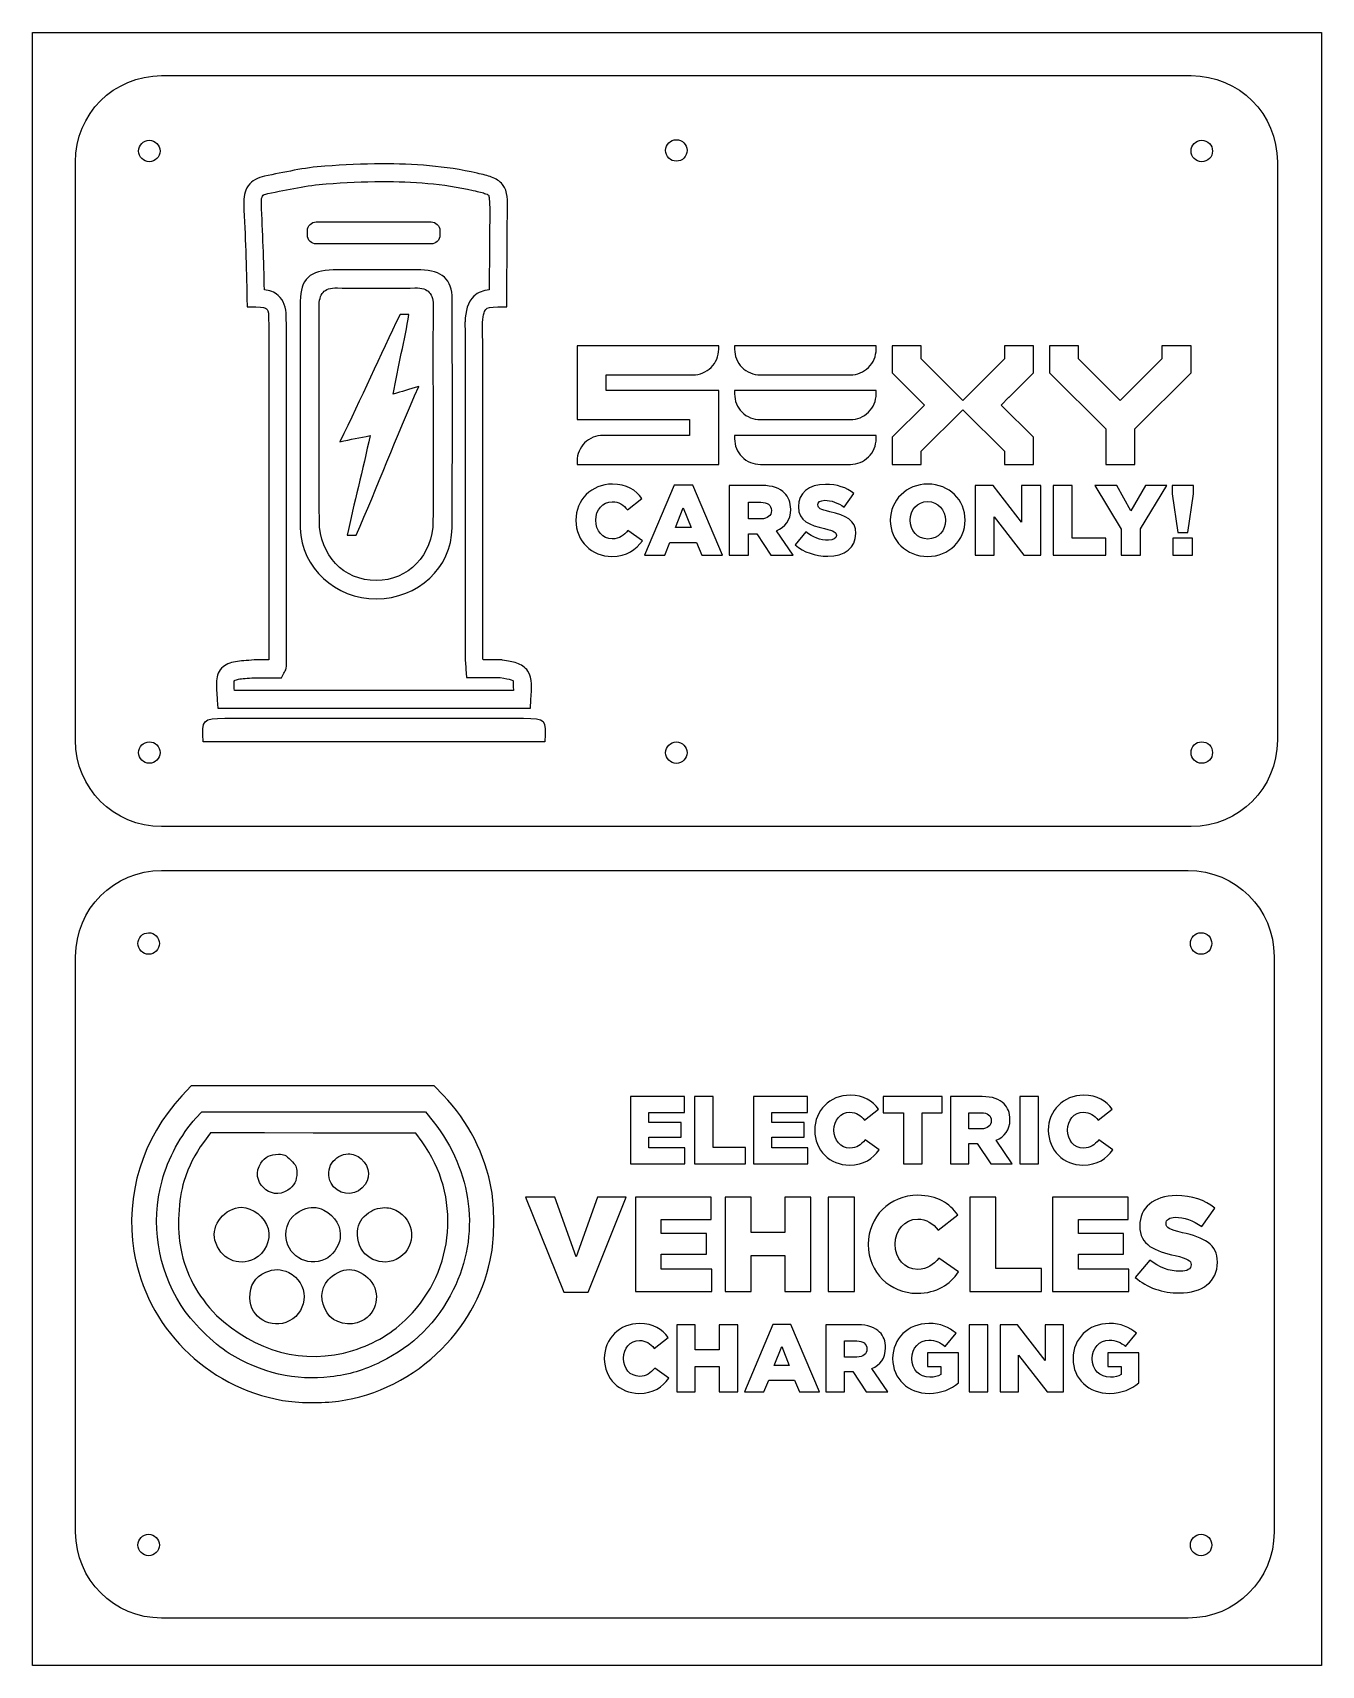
# Model space of a CAD drawing. Extents: x 0 to 300, y 0 to 380.
import ezdxf

# ---------------------------------------------------------------- set-up
doc = ezdxf.new("R2010")
doc.units = 0
doc.layers.add('Ebene_1', color=7, linetype='CONTINUOUS')

msp = doc.modelspace()

# ---------------------------------------------------------------- linework, layer by layer
at = {"layer": 'Ebene_1', "color": 7}
for points in [[(0, 380.00001), (300.00001, 380.00001), (300.00001, 0), (0, 0)], [(30, 370.00001)], [(66.032688, 335.961494)], [(80.159815, 324.80947)], [(70.945409, 320.587182)], [(200.055862, 307.106401), (200.055862, 300.812441), (205.517223, 295.377744), (207.590787, 293.314315), (200.055862, 285.816188), (200.055862, 279.524221), (200.825182, 279.524221), (206.829478, 279.524221), (206.829478, 282.576502), (216.532132, 292.231761), (226.234775, 282.576502), (226.234775, 279.524221), (227.004095, 279.524221), (233.008402, 279.524221), (233.008402, 285.816188), (225.469466, 293.318302), (227.284579, 295.154455), (227.322635, 295.154455), (233.008391, 300.812441), (233.008391, 307.106401), (226.234765, 307.106401), (226.234765, 304.052126), (216.532121, 294.396868), (206.829468, 304.052126), (206.829468, 307.106401)], [(236.706738, 307.106401), (236.706738, 300.812441), (249.7952, 287.78791), (249.7952, 279.524221), (250.56452, 279.524221), (256.568827, 279.524221), (256.568827, 287.78791), (269.659278, 300.812441), (269.659278, 307.106401), (262.885662, 307.106401), (262.885662, 304.052126), (253.183008, 294.396868), (243.480365, 304.052126), (243.480365, 307.106401)], [(142.46291, 258.422371), (147.17654, 258.422371), (148.33184, 261.310621), (154.57046, 261.310621), (155.74886, 258.422371), (160.55491, 258.422371), (153.66932, 274.712102), (149.3485, 274.712102)], [(219.3929, 258.422371), (223.82925, 258.422371), (223.82925, 267.295075), (230.73795, 258.422371), (234.66597, 258.422371), (234.66597, 274.596572), (230.22961, 274.596572), (230.22961, 266.047351), (223.57509, 274.596572), (219.3929, 274.596572)], [(237.53472, 258.422371), (249.85022, 258.422371), (249.85022, 262.350391), (242.01729, 262.350391), (242.01729, 274.596572), (237.53472, 274.596572)], [(253.39411, 258.422371), (257.89978, 258.422371), (257.89978, 264.545461), (264.04597, 274.596572), (259.03197, 274.596572), (255.6816, 268.704541), (252.35434, 274.596572), (247.24791, 274.596572), (253.39411, 264.476143)], [(266.57969, 263.690539), (268.89029, 263.690539), (270.23044, 272.632562), (270.23044, 274.596572), (265.23955, 274.596572), (265.23955, 272.632562)], [(149.64888, 264.799627), (151.47425, 269.397721), (153.27652, 264.799627)], [(73.224134, 263.01888)], [(265.4475, 258.422371), (270.02249, 258.422371), (270.02249, 262.350391), (265.4475, 262.350391)], [(208.39263, 262.142437)], [(134.80075, 258.098887)], [(185.0859, 258.145099)], [(208.34643, 258.098887)], [(39.658771, 214.941546)], [(29.99999, 185.00001)], [(139.15264, 116.74823), (151.83563, 116.74823), (151.83563, 120.43254), (143.43985, 120.43254), (143.43985, 122.91108), (150.94246, 122.91108), (150.94246, 126.32745), (143.43985, 126.32745), (143.43985, 128.69435), (151.72398, 128.69435), (151.72398, 132.37867), (139.15264, 132.37867)], [(154.06785, 116.74823), (165.96931, 116.74823), (165.96931, 120.54419), (158.39971, 120.54419), (158.39971, 132.37867), (154.06785, 132.37867)], [(167.80554, 116.74823), (180.48853, 116.74823), (180.48853, 120.43254), (172.09275, 120.43254), (172.09275, 122.91108), (179.59536, 122.91108), (179.59536, 126.32745), (172.09275, 126.32745), (172.09275, 128.69435), (180.37688, 128.69435), (180.37688, 132.37867), (167.80554, 132.37867)], [(202.71899, 116.74823), (207.05085, 116.74823), (207.05085, 128.5827), (211.73999, 128.5827), (211.73999, 132.37867), (198.02986, 132.37867), (198.02986, 128.5827), (202.71899, 128.5827)], [(229.77989, 116.74823), (234.13409, 116.74823), (234.13409, 132.37867), (229.77989, 132.37867)], [(57.219953, 118.962439)], [(73.454601, 119.030651)], [(190.11485, 116.43553)], [(244.49867, 116.43553)], [(48.623561, 106.605043)], [(65.441139, 106.589432)], [(82.000351, 106.524318)], [(123.65426, 86.88405), (129.29055, 86.88405), (138.18335, 108.9595), (131.51375, 108.9595), (126.53503, 95.08798), (121.55631, 108.9595), (114.76145, 108.9595)], [(140.30528, 87.04061), (158.09089, 87.04061), (158.09089, 92.20721), (146.31732, 92.20721), (146.31732, 95.68292), (156.83838, 95.68292), (156.83838, 100.47376), (146.31732, 100.47376), (146.31732, 103.79291), (157.93433, 103.79291), (157.93433, 108.9595), (140.30528, 108.9595)], [(161.22118, 87.04061), (167.29585, 87.04061), (167.29585, 95.36979), (175.09271, 95.36979), (175.09271, 87.04061), (181.16737, 87.04061), (181.16737, 108.9595), (175.09271, 108.9595), (175.09271, 100.75558), (167.29585, 100.75558), (167.29585, 108.9595), (161.22118, 108.9595)], [(185.19791, 87.04061), (191.30389, 87.04061), (191.30389, 108.9595), (185.19791, 108.9595)], [(218.15892, 87.04061), (234.84859, 87.04061), (234.84859, 92.36377), (224.23359, 92.36377), (224.23359, 108.9595), (218.15892, 108.9595)], [(237.42358, 87.04061), (255.20919, 87.04061), (255.20919, 92.20721), (243.43562, 92.20721), (243.43562, 95.68292), (253.95669, 95.68292), (253.95669, 100.47376), (243.43562, 100.47376), (243.43562, 103.79291), (255.05263, 103.79291), (255.05263, 108.9595), (237.42358, 108.9595)], [(56.940368, 92.114766)], [(73.670633, 92.141225)], [(205.83836, 86.60225)], [(266.95048, 86.66486)], [(149.92738, 63.62136), (154.25925, 63.62136), (154.25925, 69.56093), (159.81922, 69.56093), (159.81922, 63.62136), (164.15108, 63.62136), (164.15108, 79.2518), (159.81922, 79.2518), (159.81922, 73.40155), (154.25925, 73.40155), (154.25925, 79.2518), (149.92738, 79.2518)], [(165.68552, 63.62136), (170.24067, 63.62136), (171.35713, 66.41251), (177.38602, 66.41251), (178.52481, 63.62136), (183.16928, 63.62136), (176.51518, 79.36345), (172.33962, 79.36345)], [(218.00737, 63.62136), (222.36156, 63.62136), (222.36156, 79.2518), (218.00737, 79.2518)], [(225.20121, 63.62136), (229.48841, 63.62136), (229.48841, 72.19578), (236.16485, 63.62136), (239.96081, 63.62136), (239.96081, 79.2518), (235.6736, 79.2518), (235.6736, 70.99), (229.24279, 79.2518), (225.20121, 79.2518)], [(172.6299, 69.78422), (174.39391, 74.22773), (176.13558, 69.78422)], [(141.14154, 63.30885)], [(208.70656, 63.30885)], [(250.70465, 63.30885)]]:
    msp.add_lwpolyline(points, close=True, dxfattribs=at)
for points in [[(30, 370.00001), (269.71064, 370.00001)], [(9.94053, 215.29604), (9.94053, 349.908591)], [(289.77013, 349.908591), (289.77013, 215.29604)], [(81.27772, 349.466718), (81.27764, 349.465829)], [(81.29622, 345.356491), (81.29604, 345.356641)], [(66.032688, 335.961494), (92.744129, 335.961494)], [(63.977962, 332.879405), (63.977962, 333.906769)], [(92.744129, 330.824679), (66.032688, 330.824679)], [(94.798855, 333.906769), (94.798855, 332.879405)], [(49.88775, 318.215201), (49.91315, 316.186461), (51.94238, 316.186461)], [(108.31126, 316.186861), (110.35691, 316.180861), (110.37231, 318.226981)], [(59.05082, 314.000921), (59.05082, 314.039721), (59.04882, 314.078521)], [(100.64881, 312.670621), (100.64681, 312.622321), (100.64681, 312.574021)], [(126.754088, 307.106401), (126.754088, 289.945041), (152.933001, 289.945041), (152.933001, 286.26476), (132.760395, 286.26476)], [(159.708628, 306.340838), (159.708628, 307.106401), (126.754088, 307.106401)], [(196.35771, 306.340852), (196.35771, 307.106414), (163.404975, 307.106401)], [(163.404975, 307.106401), (163.404975, 306.340838)], [(126.754088, 280.289783), (126.754088, 279.524221), (127.523408, 279.524221), (159.708628, 279.524221), (159.708628, 296.68558), (133.529715, 296.68558), (133.529715, 300.363869), (153.702321, 300.363869)], [(165.135945, 302.102334), (165.140048, 302.098353), (165.144151, 302.094372)], [(169.409466, 300.363883), (190.353403, 300.363883)], [(163.404975, 296.68558), (163.404975, 295.920018)], [(196.35771, 295.919976), (196.35771, 296.685538), (163.404975, 296.68558)], [(165.135945, 291.681513), (165.140048, 291.677532), (165.144151, 291.67549)], [(169.409466, 289.945), (190.353403, 289.945)], [(163.404975, 286.26476), (163.404975, 285.499197)], [(196.35771, 285.499156), (196.35771, 286.264718), (163.404975, 286.26476)], [(165.135945, 281.260692), (165.140048, 281.258651), (165.144151, 281.25467)], [(169.409466, 279.524179), (190.353403, 279.524179)], [(169.77239, 274.59657), (162.12431, 274.59657), (162.12432, 258.422371)], [(138.4746, 268.935599), (141.84808, 271.546577)], [(166.60688, 266.832955), (166.60688, 270.714763), (169.54134, 270.714763)], [(182.79841, 270.067793), (182.79841, 270.114003)], [(188.9446, 269.559459), (191.18589, 272.724982)], [(126.45948, 266.509469), (126.45948, 266.463259)], [(131.08068, 266.509471), (131.08068, 266.555681)], [(169.56445, 266.832957), (166.60688, 266.832955)], [(171.96747, 268.796965), (171.96747, 268.750755)], [(176.47313, 269.028025), (176.47313, 269.074235)], [(178.26963, 269.698095), (178.26963, 269.651885)], [(199.65857, 266.509469), (199.65857, 266.463259)], [(204.25665, 266.509471), (204.25665, 266.555681)], [(212.5055, 266.509469), (212.5055, 266.463259)], [(217.08049, 266.509471), (217.08049, 266.555681)], [(141.96361, 261.749635), (138.59013, 264.152659)], [(162.12432, 258.422371), (166.60688, 258.422371), (166.60688, 263.320843), (168.52468, 263.320843), (168.57088, 263.320843), (171.82883, 258.422371), (177.00457, 258.422371), (173.14587, 264.060235)], [(180.00258, 263.806069), (177.50713, 260.825395)], [(187.09612, 263.020463), (187.09612, 262.974253)], [(191.6249, 263.413267), (191.6249, 263.459477)], [(54.97227, 233.99722), (51.67079, 233.99722), (51.60119, 233.99322)], [(100.67711, 235.10023), (100.67711, 235.0997)], [(100.86164, 231.81961), (100.97703, 229.88785), (105.99441, 229.88785), (106.09281, 229.88785), (108.84023, 229.88785)], [(109.35068, 233.97381), (109.19451, 233.99761), (106.09296, 233.99761), (105.99456, 233.99761), (104.85113, 233.99761)], [(51.60281, 229.86597), (51.60281, 229.83817), (53.65741, 229.83764)], [(56.69329, 229.83764), (57.93321, 229.83764), (58.51114, 230.93432)], [(42.97498, 224.67665), (43.12717, 222.7872), (115.86708, 222.7872), (115.98147, 224.72092)], [(111.90699, 226.89574), (46.9718, 226.89574)], [(269.71064, 195.20463), (30, 195.20463)], [(29.99999, 185.00001), (268.99998, 185.00001)], [(9.99999, 31.00001), (9.99999, 165.00001)], [(288.99998, 165.00001), (288.99998, 31.00001)], [(36.886301, 134.843122), (34.729841, 132.537321)], [(95.610359, 132.63809), (93.446676, 134.843122), (65.16674, 134.843122), (36.886301, 134.843122)], [(193.6652, 126.90796), (196.92526, 129.43116)], [(221.03247, 132.37871), (213.64151, 132.37871), (213.64146, 116.74823)], [(248.04902, 126.90796), (251.30908, 129.43116)], [(37.978739, 127.342288), (39.364706, 128.845555)], [(39.364706, 128.845555), (65.395154, 128.845555), (91.4251, 128.845555), (93.214134, 126.597631)], [(217.97332, 124.87605), (217.97332, 128.62736), (220.80913, 128.62736)], [(223.1537, 126.77404), (223.1537, 126.72934)], [(227.50794, 126.99733), (227.50794, 127.04203)], [(41.389906, 123.90684), (39.765205, 121.701805)], [(90.659238, 121.865117), (89.193181, 123.886181), (65.291279, 123.896527), (54.009287, 123.901183), (41.389906, 123.90684)], [(182.05401, 124.5634), (182.05401, 124.5187)], [(186.51985, 124.56345), (186.51985, 124.60805)], [(197.03691, 119.96363), (193.77684, 122.28587)], [(213.64146, 116.74823), (217.97332, 116.74823), (217.97332, 121.48202), (219.82665, 121.48202), (219.87135, 121.48202), (223.01977, 116.74823), (228.02151, 116.74823), (224.29254, 122.19655)], [(220.83146, 124.87601), (217.97332, 124.87605)], [(236.43783, 124.5634), (236.43783, 124.5187)], [(240.90367, 124.56345), (240.90367, 124.60805)], [(251.42073, 119.96363), (248.16066, 122.28587)], [(272.1797, 102.1333), (275.21703, 106.42314)], [(210.81708, 101.28787), (215.38873, 104.82621)], [(263.85052, 102.8222), (263.85052, 102.8848)], [(257.71324, 102.32117), (257.71324, 102.25857)], [(194.53447, 98.00004), (194.53447, 97.93744)], [(200.79701, 98.00006), (200.79701, 98.06266)], [(215.54529, 91.54964), (210.97364, 94.80616)], [(260.06169, 94.33647), (256.67992, 90.29714)], [(269.67469, 93.27182), (269.67469, 93.20922)], [(275.81198, 93.80416), (275.81198, 93.86676)], [(144.69188, 73.78119), (147.95194, 76.30439)], [(192.07693, 79.25184), (184.68596, 79.25184), (184.68592, 63.62136)], [(212.41321, 74.22777), (214.95874, 77.28687)], [(254.41129, 74.22777), (256.95682, 77.28687)], [(189.01779, 71.74919), (189.01779, 75.5005), (191.8536, 75.5005)], [(194.19816, 73.64718), (194.19816, 73.60248)], [(198.5524, 73.87047), (198.5524, 73.91517)], [(215.49464, 65.72031), (215.49464, 72.75401), (208.30464, 72.75401), (208.30464, 69.58326), (211.38607, 69.58326), (211.38607, 67.68528)], [(257.49272, 65.72031), (257.49272, 72.75401), (250.30272, 72.75401), (250.30272, 69.58326), (253.38415, 69.58326), (253.38415, 67.68528)], [(133.0807, 71.43662), (133.0807, 71.39202)], [(137.54654, 71.43658), (137.54654, 71.48128)], [(148.06359, 66.83677), (144.80353, 69.15901)], [(184.68592, 63.62136), (189.01779, 63.62136), (189.01779, 68.35515), (190.87111, 68.35515), (190.91581, 68.35515), (194.06423, 63.62136), (199.06597, 63.62136), (195.33699, 69.06969)], [(191.87592, 71.74915), (189.01779, 71.74919)], [(200.19914, 71.43662), (200.19914, 71.39202)], [(204.64265, 71.3696), (204.64265, 71.4143)], [(242.19722, 71.43662), (242.19722, 71.39202)], [(246.64073, 71.3696), (246.64073, 71.4143)], [(268.99998, 11.00001), (29.99999, 11.00001)]]:
    msp.add_lwpolyline(points, dxfattribs=at)
for points in [[(9.94053, 349.908591), (9.94053, 361.03923), (18.88706, 370.00001), (30, 370.00001)], [(269.71064, 370.00001), (280.82359, 370.00001), (289.77013, 361.03923), (289.77013, 349.908591)], [(24.658946, 352.441), (24.658946, 353.821712), (25.778234, 354.941), (27.158946, 354.941)], [(27.158946, 354.941), (27.821987, 354.941), (28.457872, 354.677608), (28.926713, 354.208767)], [(28.926713, 354.208767), (29.395554, 353.739926), (29.658946, 353.104041), (29.658946, 352.441)], [(147.35533, 352.58685), (147.35533, 353.249891), (147.618722, 353.885776), (148.087563, 354.354617)], [(148.087563, 354.354617), (148.556404, 354.823458), (149.192289, 355.08685), (149.85533, 355.08685)], [(149.85533, 355.08685), (150.518371, 355.08685), (151.154256, 354.823458), (151.623097, 354.354617)], [(151.623097, 354.354617), (152.091938, 353.885776), (152.35533, 353.249891), (152.35533, 352.58685)], [(269.65895, 352.441), (269.65895, 353.104041), (269.922342, 353.739926), (270.391183, 354.208767)], [(270.391183, 354.208767), (270.860024, 354.677608), (271.495909, 354.941), (272.15895, 354.941)], [(272.15895, 354.941), (272.821991, 354.941), (273.457876, 354.677608), (273.926717, 354.208767)], [(273.926717, 354.208767), (274.395558, 353.739926), (274.65895, 353.104041), (274.65895, 352.441)], [(25.391179, 350.673233), (24.922338, 351.142074), (24.658946, 351.777959), (24.658946, 352.441)], [(27.158946, 349.941), (26.495905, 349.941), (25.86002, 350.204392), (25.391179, 350.673233)], [(28.926713, 350.673233), (28.457872, 350.204392), (27.821987, 349.941), (27.158946, 349.941)], [(29.658946, 352.441), (29.658946, 351.777959), (29.395554, 351.142074), (28.926713, 350.673233)], [(148.087563, 350.819083), (147.618722, 351.287924), (147.35533, 351.923809), (147.35533, 352.58685)], [(149.85533, 350.08685), (149.192289, 350.08685), (148.556404, 350.350242), (148.087563, 350.819083)], [(151.623097, 350.819083), (151.154256, 350.350242), (150.518371, 350.08685), (149.85533, 350.08685)], [(152.35533, 352.58685), (152.35533, 351.923809), (152.091938, 351.287924), (151.623097, 350.819083)], [(270.391183, 350.673233), (269.922342, 351.142074), (269.65895, 351.777959), (269.65895, 352.441)], [(272.15895, 349.941), (271.495909, 349.941), (270.860024, 350.204392), (270.391183, 350.673233)], [(273.926717, 350.673233), (273.457876, 350.204392), (272.821991, 349.941), (272.15895, 349.941)], [(274.65895, 352.441), (274.65895, 351.777959), (274.395558, 351.142074), (273.926717, 350.673233)], [(53.98849, 346.607001), (52.46849, 346.319741), (51.05656, 345.574721), (50.18717, 344.346001)], [(68.04438, 348.920731), (63.17894, 348.585891), (58.51159, 347.461821), (53.98849, 346.607001)], [(81.27764, 349.465829), (76.85074, 349.445719), (72.43643, 349.222971), (68.04438, 348.920731)], [(103.454, 347.290251), (96.07135, 348.970661), (88.656, 349.500368), (81.27772, 349.466718)], [(106.85297, 346.375611), (105.89393, 346.729091), (104.82188, 346.978901), (103.454, 347.290251)], [(109.40693, 344.642781), (108.7434, 345.506931), (107.812, 346.022121), (106.85297, 346.375611)], [(50.18717, 344.346001), (49.31777, 343.117291), (49.06613, 341.624261), (49.13525, 340.089601)], [(53.54203, 341.972461), (53.71053, 342.210601), (53.94591, 342.416531), (54.75161, 342.568791)], [(54.75161, 342.568791), (59.40451, 343.448131), (63.91924, 344.517531), (68.32656, 344.820831)], [(68.32656, 344.820831), (72.66831, 345.119621), (76.99494, 345.336891), (81.29622, 345.356491)], [(81.29604, 345.356641), (88.46473, 345.389341), (95.55782, 344.872271), (102.54178, 343.282641)], [(102.54178, 343.282641), (103.88132, 342.977751), (104.85132, 342.732531), (105.43144, 342.518711)], [(105.43144, 342.518711), (106.01155, 342.304881), (106.11597, 342.180481), (106.14763, 342.139211)], [(106.14763, 342.139211), (106.21103, 342.056711), (106.43102, 341.051181), (106.41124, 338.320491)], [(110.52051, 338.291491), (110.54041, 341.045931), (110.73395, 342.914521), (109.40693, 344.642781)], [(49.13525, 340.089601), (49.46452, 332.779351), (49.79594, 325.485271), (49.88775, 318.215201)], [(53.24063, 340.273971), (53.19693, 341.244291), (53.37353, 341.734311), (53.54203, 341.972461)], [(53.94738, 320.155261), (53.82626, 326.881381), (53.54164, 333.591051), (53.24063, 340.273971)], [(106.41124, 338.320491), (106.36754, 332.267681), (106.32144, 326.214411), (106.27645, 320.160861)], [(110.37231, 318.226981), (110.42171, 324.914801), (110.47231, 331.602811), (110.52051, 338.291491)], [(63.977962, 333.906769), (63.977962, 335.045087), (64.89437, 335.961494), (66.032688, 335.961494)], [(92.744129, 335.961494), (93.882447, 335.961494), (94.798855, 335.045087), (94.798855, 333.906769)], [(66.032688, 330.824679), (64.89437, 330.824679), (63.977962, 331.741087), (63.977962, 332.879405)], [(94.798855, 332.879405), (94.798855, 331.741087), (93.882447, 330.824679), (92.744129, 330.824679)], [(69.960587, 324.773369), (64.604288, 324.738921), (62.321825, 322.586688), (62.299647, 317.537149)], [(80.159777, 324.80947), (76.759979, 324.808926), (73.360211, 324.795199), (69.960587, 324.773369)], [(90.359008, 324.767527), (86.959523, 324.797515), (83.559611, 324.810005), (80.159815, 324.80947)], [(97.662651, 317.969307), (97.651289, 322.558141), (95.27624, 324.724139), (90.359008, 324.767527)], [(57.14542, 318.860621), (56.24104, 319.633021), (55.15675, 319.987541), (53.94738, 320.155261)], [(66.687559, 316.120157), (66.680138, 317.68635), (66.945143, 318.817665), (67.595936, 319.543957)], [(67.595936, 319.543957), (68.246728, 320.270248), (69.301235, 320.621532), (70.945409, 320.587182)], [(70.945414, 320.587193), (76.954612, 320.461614), (82.970302, 320.463133), (88.979682, 320.586649)], [(88.979682, 320.586649), (90.620948, 320.620374), (91.684758, 320.269699), (92.341365, 319.543957)], [(92.341365, 319.543957), (92.997966, 318.818214), (93.265948, 317.688671), (93.246024, 316.121749)], [(106.27645, 320.160861), (104.94711, 319.985531), (103.72233, 319.587021), (102.7248, 318.649901)], [(51.94238, 316.186461), (53.59571, 316.186461), (54.29039, 315.894341), (54.47594, 315.735861)], [(54.47594, 315.735861), (54.66053, 315.578201), (54.88312, 315.225711), (54.94097, 313.918001)], [(59.04882, 314.078521), (58.97102, 315.906141), (58.52521, 317.682201), (57.14542, 318.860621)], [(62.299647, 317.537149), (62.260594, 308.724195), (62.288856, 299.911368), (62.291166, 291.098686)], [(66.739058, 266.356975), (66.691693, 282.944113), (66.765996, 299.531877), (66.687559, 316.120157)], [(93.246024, 316.121749), (93.139303, 307.707157), (93.209901, 299.291178), (93.209393, 290.87783)], [(97.629203, 264.720195), (97.768262, 282.469185), (97.706971, 300.219534), (97.662651, 317.969307)], [(102.7248, 318.649901), (101.23084, 317.246411), (100.76429, 315.205841), (100.64881, 312.670621)], [(104.75613, 312.506381), (104.85393, 314.588431), (105.24975, 315.383921), (105.53848, 315.655181)], [(105.53848, 315.655181), (105.82842, 315.927551), (106.55276, 316.192221), (108.31126, 316.186861)], [(54.94097, 313.918001), (55.06657, 287.283781), (55.00447, 260.64314), (54.97227, 233.99722)], [(59.08062, 232.53631), (59.11222, 259.68556), (59.17922, 286.840521), (59.05082, 314.000921)], [(85.552469, 314.386951), (80.760248, 304.778573), (76.575559, 294.970288), (71.504244, 284.802194)], [(83.962897, 295.86614), (84.998296, 302.245072), (86.652517, 308.504837), (87.607193, 314.386951)], [(87.607193, 314.386951), (86.579831, 314.386951), (86.579831, 314.386951), (85.552469, 314.386951)], [(100.64681, 312.574021), (100.68371, 286.751701), (100.66721, 260.92705), (100.67711, 235.10023)], [(104.78643, 235.10224), (104.77643, 260.90157), (104.79243, 286.703091), (104.75613, 312.506381)], [(157.921559, 302.088378), (159.091839, 303.22229), (159.708628, 304.695892), (159.708628, 306.340838)], [(163.404975, 306.340838), (163.404975, 304.724457), (164.002254, 303.260977), (165.135945, 302.102334)], [(194.570641, 302.088392), (195.74091, 303.222303), (196.35771, 304.695908), (196.35771, 306.340852)], [(153.702321, 300.363869), (155.302815, 300.363869), (156.75965, 300.962567), (157.921559, 302.088378)], [(165.144151, 302.094372), (166.285452, 300.958648), (167.761203, 300.363883), (169.409466, 300.363883)], [(190.353403, 300.363883), (191.953896, 300.363883), (193.408721, 300.962581), (194.570641, 302.088392)], [(75.278855, 263.01888), (80.27454, 274.213207), (84.610467, 285.887249), (89.865129, 297.661154)], [(89.865129, 297.661154), (87.565402, 296.96189), (85.948897, 296.470165), (83.962897, 295.86614)], [(163.404975, 295.920018), (163.404975, 294.303637), (164.002254, 292.840157), (165.135945, 291.681513)], [(194.570641, 291.667515), (195.74091, 292.801428), (196.35771, 294.275031), (196.35771, 295.919976)], [(62.291166, 291.098686), (62.291166, 282.53396), (62.291188, 273.969778), (62.29171, 265.405052)], [(93.209393, 290.87783), (93.208849, 282.703686), (93.251387, 274.530467), (93.196644, 266.358035)], [(165.144151, 291.67549), (166.285452, 290.539765), (167.761203, 289.945), (169.409466, 289.945)], [(190.353403, 289.945), (191.953896, 289.945), (193.408721, 290.541704), (194.570641, 291.667515)], [(71.504244, 284.802194), (74.130174, 285.332625), (76.136036, 285.73777), (78.545006, 286.224403)], [(78.545006, 286.224403), (76.917551, 278.330315), (74.722737, 270.288572), (73.224134, 263.01888)], [(132.760395, 286.26476), (131.131242, 286.26476), (129.655778, 285.651418), (128.493069, 284.494397)], [(163.404975, 285.499197), (163.404975, 283.882815), (164.002254, 282.419336), (165.135945, 281.260692)], [(194.570641, 281.246695), (195.74091, 282.380607), (196.35771, 283.854211), (196.35771, 285.499156)], [(128.493069, 284.494397), (127.354219, 283.361109), (126.754088, 281.906167), (126.754088, 280.289783)], [(165.144151, 281.25467), (166.285452, 280.118945), (167.761203, 279.524179), (169.409466, 279.524179)], [(190.353403, 279.524179), (191.953896, 279.524179), (193.408721, 280.120884), (194.570641, 281.246695)], [(134.9856, 274.920054), (130.08712, 274.920054), (126.45948, 271.223093), (126.45948, 266.509469)], [(141.84808, 271.546577), (140.41551, 273.533694), (138.28975, 274.920054), (134.9856, 274.920054)], [(175.04056, 272.840514), (173.95458, 273.949602), (172.24473, 274.59657), (169.77239, 274.59657)], [(184.53136, 274.87384), (180.64955, 274.87384), (178.26963, 272.701876), (178.26963, 269.698095)], [(191.18589, 272.724982), (189.42983, 274.134448), (187.28097, 274.87384), (184.53136, 274.87384)], [(208.39264, 274.920054), (203.40174, 274.920054), (199.65857, 271.153775), (199.65857, 266.509469)], [(217.08049, 266.555681), (217.08049, 271.199987), (213.38353, 274.920054), (208.39264, 274.920054)], [(131.08068, 266.555681), (131.08068, 268.912493), (132.675, 270.830291), (134.93938, 270.830291)], [(134.93938, 270.830291), (136.48749, 270.830291), (137.55036, 270.090899), (138.4746, 268.935599)], [(169.54134, 270.714763), (171.04323, 270.714763), (171.96747, 270.067795), (171.96747, 268.796965)], [(176.47313, 269.074235), (176.47313, 270.668549), (175.98791, 271.916273), (175.04056, 272.840514)], [(182.79841, 270.114003), (182.79841, 270.691653), (183.32985, 271.153773), (184.41583, 271.153773)], [(185.59423, 268.496585), (183.35295, 269.004917), (182.79841, 269.328401), (182.79841, 270.067793)], [(184.41583, 271.153773), (185.8484, 271.153773), (187.46582, 270.599229), (188.9446, 269.559459)], [(204.25665, 266.555681), (204.25665, 268.889387), (205.89718, 270.876503), (208.34642, 270.876503)], [(208.34642, 270.876503), (210.81876, 270.876503), (212.5055, 268.843175), (212.5055, 266.509469)], [(79.963869, 252.495077), (72.430844, 252.495077), (66.762057, 258.355466), (66.739058, 266.356975)], [(93.196644, 266.358035), (93.14306, 258.354542), (87.49403, 252.4938), (79.963869, 252.495077)], [(126.45948, 266.463259), (126.45948, 261.634105), (130.17955, 258.098887), (134.80075, 258.098887)], [(134.93938, 262.188649), (132.675, 262.188649), (131.08068, 264.083341), (131.08068, 266.509471)], [(171.96747, 268.750755), (171.96747, 267.572349), (171.08944, 266.832957), (169.56445, 266.832957)], [(173.14587, 264.060235), (175.15609, 264.915157), (176.47313, 266.555683), (176.47313, 269.028025)], [(178.26963, 269.651885), (178.26963, 266.324621), (180.92682, 265.354169), (184.36962, 264.568565)], [(191.6249, 263.459477), (191.6249, 266.486363), (189.3143, 267.687875), (185.59423, 268.496585)], [(199.65857, 266.463259), (199.65857, 261.818953), (203.35553, 258.098887), (208.34643, 258.098887)], [(208.39263, 262.142437), (205.94339, 262.142437), (204.25665, 264.175765), (204.25665, 266.509471)], [(208.34643, 258.098887), (213.33732, 258.098887), (217.08049, 261.865165), (217.08049, 266.509471)], [(212.5055, 266.463259), (212.5055, 264.129553), (210.86497, 262.142437), (208.39263, 262.142437)], [(62.29171, 265.405052), (62.29171, 265.156824), (62.293069, 264.907644), (62.302338, 264.65966)], [(62.302338, 264.65966), (62.644723, 255.402819), (70.408184, 248.21001), (80.032398, 248.231375)], [(73.224134, 263.01888), (74.251493, 263.01888), (74.251493, 263.01888), (75.278855, 263.01888)], [(80.032398, 248.231375), (89.697055, 248.252849), (97.556624, 255.429729), (97.629203, 264.720195)], [(138.59013, 264.152659), (137.61968, 262.974253), (136.62612, 262.188649), (134.93938, 262.188649)], [(185.24764, 261.865165), (183.37606, 261.865165), (181.5969, 262.535239), (180.00258, 263.806069)], [(184.36962, 264.568565), (186.56469, 264.060233), (187.09612, 263.690537), (187.09612, 263.020463)], [(185.0859, 258.145099), (189.01392, 258.145099), (191.6249, 260.109109), (191.6249, 263.413267)], [(187.09612, 262.974253), (187.09612, 262.281073), (186.44916, 261.865165), (185.24764, 261.865165)], [(134.80075, 258.098887), (138.38218, 258.098887), (140.43861, 259.646989), (141.96361, 261.749635)], [(177.50713, 260.825395), (179.49425, 259.046233), (182.22076, 258.145099), (185.0859, 258.145099)], [(43.97019, 232.05947), (43.084, 231.11303), (42.82853, 229.87629), (42.77951, 228.72268)], [(47.20552, 233.56649), (46.01026, 233.35476), (44.85638, 233.00593), (43.97019, 232.05947)], [(51.60119, 233.99322), (49.78791, 233.86961), (48.40078, 233.77822), (47.20552, 233.56649)], [(58.72203, 231.30585), (58.80133, 231.44217), (59.08062, 231.80804), (59.08062, 232.53631)], [(100.67711, 235.0997), (100.67764, 233.90035), (100.80214, 232.81409), (100.86164, 231.81961)], [(104.85113, 233.99761), (104.82943, 234.35376), (104.78663, 234.77667), (104.78643, 235.10224)], [(112.70039, 233.2631), (111.72908, 233.59177), (110.67802, 233.76866), (109.35068, 233.97381)], [(115.28119, 231.40695), (114.6657, 232.34903), (113.67171, 232.93441), (112.70039, 233.2631)], [(42.77951, 228.72268), (42.73051, 227.56909), (42.84321, 226.30913), (42.97498, 224.67665)], [(46.9718, 226.89574), (46.9429, 227.43389), (46.87114, 228.21503), (46.8853, 228.54747)], [(46.8853, 228.54747), (46.9156, 229.2602), (47.01542, 229.29889), (46.9699, 229.25024)], [(46.9699, 229.25024), (46.9243, 229.20154), (47.09708, 229.37313), (47.92235, 229.5193)], [(47.92235, 229.5193), (48.68965, 229.65522), (49.98647, 229.75375), (51.60281, 229.86597)], [(53.65741, 229.83764), (54.79598, 229.83739), (55.72471, 229.83764), (56.69329, 229.83764)], [(58.51114, 230.93432), (58.59894, 231.10092), (58.64271, 231.16952), (58.72203, 231.30585)], [(108.84023, 229.88785), (110.02353, 229.70145), (110.91707, 229.52717), (111.38271, 229.36961)], [(111.38271, 229.36961), (111.86986, 229.20477), (111.83932, 229.16097), (111.84079, 229.15873)], [(111.84079, 229.15873), (111.84279, 229.15573), (111.90399, 228.25848), (111.90699, 226.89574)], [(115.98147, 224.72092), (116.15432, 227.65147), (116.51219, 229.52276), (115.28119, 231.40695)], [(39.658771, 214.941546), (39.353446, 220.119559), (39.631381, 220.41495), (44.758691, 220.416224)], [(44.758691, 220.416224), (67.93503, 220.421571), (91.111367, 220.422081), (114.287704, 220.415969)], [(114.287704, 220.415969), (119.398742, 220.414696), (119.605361, 220.17991), (119.244181, 214.941801)], [(30, 195.20463), (18.88706, 195.20463), (9.94053, 204.1654), (9.94053, 215.29604)], [(24.658946, 212.440996), (24.658946, 213.821708), (25.778234, 214.940996), (27.158946, 214.940996)], [(27.158946, 214.940996), (27.821987, 214.940996), (28.457872, 214.677604), (28.926713, 214.208763)], [(28.926713, 214.208763), (29.395554, 213.739922), (29.658946, 213.104037), (29.658946, 212.440996)], [(119.244181, 214.941801), (92.815591, 214.941546), (66.371265, 214.941546), (39.658771, 214.941546)], [(147.35533, 212.411841), (147.35533, 213.074882), (147.618722, 213.710767), (148.087563, 214.179608)], [(148.087563, 214.179608), (148.556404, 214.648449), (149.192289, 214.911841), (149.85533, 214.911841)], [(149.85533, 214.911841), (150.518371, 214.911841), (151.154256, 214.648449), (151.623097, 214.179608)], [(151.623097, 214.179608), (152.091938, 213.710767), (152.35533, 213.074882), (152.35533, 212.411841)], [(269.65895, 212.440996), (269.65895, 213.104037), (269.922342, 213.739922), (270.391183, 214.208763)], [(289.77013, 215.29604), (289.77013, 204.1654), (280.82359, 195.20463), (269.71064, 195.20463)], [(270.391183, 214.208763), (270.860024, 214.677604), (271.495909, 214.940996), (272.15895, 214.940996)], [(272.15895, 214.940996), (272.821991, 214.940996), (273.457876, 214.677604), (273.926717, 214.208763)], [(273.926717, 214.208763), (274.395558, 213.739922), (274.65895, 213.104037), (274.65895, 212.440996)], [(25.391179, 210.673229), (24.922338, 211.14207), (24.658946, 211.777955), (24.658946, 212.440996)], [(27.158946, 209.940996), (26.495905, 209.940996), (25.86002, 210.204388), (25.391179, 210.673229)], [(28.926713, 210.673229), (28.457872, 210.204388), (27.821987, 209.940996), (27.158946, 209.940996)], [(29.658946, 212.440996), (29.658946, 211.777955), (29.395554, 211.14207), (28.926713, 210.673229)], [(148.087563, 210.644074), (147.618722, 211.112915), (147.35533, 211.7488), (147.35533, 212.411841)], [(149.85533, 209.911841), (149.192289, 209.911841), (148.556404, 210.175233), (148.087563, 210.644074)], [(151.623097, 210.644074), (151.154256, 210.175233), (150.518371, 209.911841), (149.85533, 209.911841)], [(152.35533, 212.411841), (152.35533, 211.7488), (152.091938, 211.112915), (151.623097, 210.644074)], [(270.391183, 210.673229), (269.922342, 211.14207), (269.65895, 211.777955), (269.65895, 212.440996)], [(272.15895, 209.940996), (271.495909, 209.940996), (270.860024, 210.204388), (270.391183, 210.673229)], [(273.926717, 210.673229), (273.457876, 210.204388), (272.821991, 209.940996), (272.15895, 209.940996)], [(274.65895, 212.440996), (274.65895, 211.777955), (274.395558, 211.14207), (273.926717, 210.673229)], [(9.99999, 165.00001), (9.99999, 176.08001), (18.91999, 185.00001), (29.99999, 185.00001)], [(268.99998, 185.00001), (280.07998, 185.00001), (288.99998, 176.08001), (288.99998, 165.00001)], [(24.499996, 167.99952), (24.499996, 169.380232), (25.619284, 170.49952), (26.999996, 170.49952)], [(25.232229, 166.231753), (24.763388, 166.700594), (24.499996, 167.336479), (24.499996, 167.99952)], [(26.999996, 170.49952), (27.663037, 170.49952), (28.298922, 170.236128), (28.767763, 169.767287)], [(28.767763, 169.767287), (29.236604, 169.298446), (29.499996, 168.662561), (29.499996, 167.99952)], [(29.499996, 167.99952), (29.499996, 167.336479), (29.236604, 166.700594), (28.767763, 166.231753)], [(269.5, 167.99952), (269.5, 168.662561), (269.763392, 169.298446), (270.232233, 169.767287)], [(270.232233, 166.231753), (269.763392, 166.700594), (269.5, 167.336479), (269.5, 167.99952)], [(270.232233, 169.767287), (270.701074, 170.236128), (271.336959, 170.49952), (272, 170.49952)], [(272, 170.49952), (272.663041, 170.49952), (273.298926, 170.236128), (273.767767, 169.767287)], [(273.767767, 169.767287), (274.236608, 169.298446), (274.5, 168.662561), (274.5, 167.99952)], [(274.5, 167.99952), (274.5, 167.336479), (274.236608, 166.700594), (273.767767, 166.231753)], [(26.999996, 165.49952), (26.336955, 165.49952), (25.70107, 165.762912), (25.232229, 166.231753)], [(28.767763, 166.231753), (28.298922, 165.762912), (27.663037, 165.49952), (26.999996, 165.49952)], [(272, 165.49952), (271.336959, 165.49952), (270.701074, 165.762912), (270.232233, 166.231753)], [(273.767767, 166.231753), (273.298926, 165.762912), (272.663041, 165.49952), (272, 165.49952)], [(34.729841, 132.537321), (25.537131, 122.710291), (21.468765, 109.505167), (23.593052, 96.390168)], [(106.818479, 110.696798), (105.402059, 118.819022), (101.311018, 126.828308), (95.610359, 132.63809)], [(190.29349, 132.69122), (185.5597, 132.69122), (182.05401, 129.11855), (182.05401, 124.5634)], [(196.92526, 129.43116), (195.54085, 131.35147), (193.48656, 132.69122), (190.29349, 132.69122)], [(226.12353, 130.68169), (225.07406, 131.75349), (223.4217, 132.37871), (221.03247, 132.37871)], [(227.50794, 127.04203), (227.50794, 128.58274), (227.03903, 129.78852), (226.12353, 130.68169)], [(244.67731, 132.69122), (239.94352, 132.69122), (236.43783, 129.11855), (236.43783, 124.5634)], [(251.30908, 129.43116), (249.92467, 131.35147), (247.87038, 132.69122), (244.67731, 132.69122)], [(30.122889, 112.794335), (31.43509, 117.812658), (34.60374, 123.680828), (37.978739, 127.342288)], [(93.214134, 126.597631), (102.47537, 114.958865), (104.253714, 100.148892), (97.921865, 87.394335)], [(186.51985, 124.60805), (186.51985, 126.88563), (188.06057, 128.73896), (190.24883, 128.73896)], [(190.24883, 128.73896), (191.74489, 128.73896), (192.77203, 128.02442), (193.6652, 126.90796)], [(220.80913, 128.62736), (222.26053, 128.62736), (223.1537, 128.00214), (223.1537, 126.77404)], [(223.1537, 126.72934), (223.1537, 125.59055), (222.30519, 124.87601), (220.83146, 124.87601)], [(224.29254, 122.19655), (226.23518, 123.02273), (227.50794, 124.6081), (227.50794, 126.99733)], [(240.90367, 124.60805), (240.90367, 126.88563), (242.44439, 128.73896), (244.63265, 128.73896)], [(244.63265, 128.73896), (246.12871, 128.73896), (247.15585, 128.02442), (248.04902, 126.90796)], [(39.765205, 121.701805), (37.68394, 118.877566), (36.425687, 116.367109), (35.212493, 112.618122)], [(87.43566, 81.037641), (98.393246, 91.995201), (99.761195, 109.319483), (90.659238, 121.865117)], [(182.05401, 124.5187), (182.05401, 119.85189), (185.64901, 116.43553), (190.11485, 116.43553)], [(190.24883, 120.38789), (188.06057, 120.38789), (186.51985, 122.21888), (186.51985, 124.56345)], [(193.77684, 122.28587), (192.83902, 121.14708), (191.87886, 120.38789), (190.24883, 120.38789)], [(236.43783, 124.5187), (236.43783, 119.85189), (240.03283, 116.43553), (244.49867, 116.43553)], [(244.63265, 120.38789), (242.44439, 120.38789), (240.90367, 122.21888), (240.90367, 124.56345)], [(248.16066, 122.28587), (247.22284, 121.14708), (246.26268, 120.38789), (244.63265, 120.38789)], [(53.131823, 116.881944), (54.145997, 118.386886), (55.264285, 118.955438), (57.219953, 118.962439)], [(57.219953, 118.962439), (58.542764, 118.96691), (58.954535, 118.774029), (60.130369, 117.598181)], [(69.454339, 112.232095), (67.707163, 115.610745), (70.399536, 118.968019), (73.454601, 119.030651)], [(73.454601, 119.030651), (74.473008, 119.051527), (75.531606, 118.706103), (76.479741, 117.873615)], [(76.479741, 117.873615), (78.635486, 115.980844), (78.739811, 113.114454), (76.726253, 111.100896)], [(190.11485, 116.43562), (193.57588, 116.43562), (195.56318, 117.93167), (197.03691, 119.96363)], [(244.49867, 116.43562), (247.9597, 116.43562), (249.947, 117.93167), (251.42073, 119.96363)], [(59.414116, 110.600145), (55.333818, 107.850437), (50.382114, 112.801637), (53.131823, 116.881944)], [(61.494614, 114.687773), (61.487999, 112.732105), (60.919066, 111.614346), (59.414116, 110.600145)], [(60.130369, 117.598181), (61.306204, 116.422328), (61.498609, 116.010583), (61.494614, 114.687773)], [(34.557253, 83.75941), (28.997458, 92.736802), (27.478564, 102.68151), (30.122889, 112.794335)], [(35.212493, 112.618122), (33.942493, 108.693531), (33.582819, 101.251622), (34.458537, 97.017019)], [(76.726253, 111.100896), (74.635357, 109.009999), (70.813027, 109.604677), (69.454339, 112.232095)], [(106.818479, 95.841872), (107.513116, 99.825307), (107.513116, 106.713363), (106.818479, 110.696798)], [(42.432205, 98.947631), (41.476133, 102.441321), (44.842559, 106.605043), (48.623561, 106.605043)], [(48.623561, 106.605043), (51.241507, 106.605043), (54.086704, 104.319678), (54.809228, 101.636353)], [(62.992711, 106.074738), (63.862344, 106.438091), (64.661147, 106.609858), (65.441139, 106.589432)], [(65.441139, 106.589432), (66.221157, 106.56906), (66.982469, 106.35607), (67.775902, 105.949167)], [(77.706031, 104.960605), (78.948144, 106.005762), (80.489819, 106.535061), (82.000351, 106.524318)], [(82.000351, 106.524318), (83.175207, 106.516116), (84.331198, 106.181101), (85.3123, 105.508371)], [(206.08886, 109.39786), (199.45057, 109.39786), (194.53447, 104.38783), (194.53447, 98.00004)], [(215.38873, 104.82621), (213.44734, 107.5191), (210.56657, 109.39786), (206.08886, 109.39786)], [(266.19898, 109.33522), (260.93844, 109.33522), (257.71324, 106.39182), (257.71324, 102.32117)], [(275.21703, 106.42314), (272.83727, 108.33321), (269.92519, 109.33522), (266.19898, 109.33522)], [(58.949031, 100.235305), (58.949031, 102.931753), (60.36524, 104.976929), (62.992711, 106.074738)], [(67.775902, 105.949167), (70.437583, 104.584182), (71.955577, 101.943852), (71.567381, 99.355248)], [(75.612622, 100.199666), (75.609976, 102.352104), (76.200632, 103.693885), (77.706031, 104.960605)], [(85.3123, 105.508371), (89.435646, 102.681034), (89.067054, 96.590061), (84.645655, 94.491995)], [(200.79701, 98.06266), (200.79701, 101.25656), (202.95759, 103.85551), (206.02623, 103.85551)], [(206.02623, 103.85551), (208.12418, 103.85551), (209.56457, 102.85351), (210.81708, 101.28787)], [(263.85052, 102.8848), (263.85052, 103.66762), (264.57072, 104.29387), (266.04241, 104.29387)], [(267.63936, 100.69293), (264.60203, 101.38181), (263.85052, 101.82019), (263.85052, 102.8222)], [(266.04241, 104.29387), (267.9838, 104.29387), (270.17569, 103.54237), (272.1797, 102.1333)], [(51.635789, 94.633176), (47.794886, 92.673699), (43.612723, 94.633176), (42.432205, 98.947631)], [(54.809228, 101.636353), (55.527651, 98.968401), (54.142902, 95.912199), (51.635789, 94.633176)], [(68.101974, 94.509563), (63.844299, 92.489178), (58.949031, 95.551492), (58.949031, 100.235305)], [(71.567381, 99.355248), (71.284568, 97.469139), (69.715297, 95.275135), (68.101974, 94.509563)], [(84.645655, 94.491995), (80.43124, 92.492115), (75.617622, 95.533818), (75.612622, 100.199666)], [(257.71324, 102.25857), (257.71324, 97.74954), (261.3142, 96.4344), (265.97979, 95.36977)], [(275.81198, 93.86676), (275.81198, 97.96873), (272.68071, 99.59699), (267.63936, 100.69293)], [(23.593052, 96.390168), (26.446583, 78.773152), (40.34885, 64.805454), (58.148561, 61.67239)], [(34.458537, 97.017019), (35.721763, 90.908769), (38.22115, 86.237021), (42.783096, 81.457244)], [(95.195413, 73.609649), (101.427858, 79.883899), (105.340914, 87.368935), (106.818479, 95.841872)], [(194.53447, 97.93744), (194.53447, 91.39309), (199.57582, 86.60225), (205.83836, 86.60225)], [(206.02623, 92.14458), (202.95759, 92.14458), (200.79701, 94.71223), (200.79701, 98.00006)], [(265.97979, 95.36977), (268.95449, 94.68089), (269.67469, 94.17989), (269.67469, 93.27182)], [(50.565576, 85.519312), (50.562401, 88.466771), (51.703258, 90.306207), (54.268182, 91.490006)], [(54.268182, 91.490006), (55.194462, 91.917493), (56.066555, 92.126038), (56.940368, 92.114766)], [(56.940368, 92.114766), (57.814207, 92.103389), (58.68974, 91.872249), (59.622396, 91.420764)], [(59.622396, 91.420764), (64.307294, 89.152809), (64.362988, 82.52243), (59.716958, 80.152187)], [(68.814576, 89.721742), (69.912518, 91.026535), (72.150073, 92.141225), (73.670633, 92.141225)], [(73.670633, 92.141225), (75.19114, 92.141225), (77.428748, 91.026535), (78.526663, 89.721742)], [(205.83836, 86.60224), (210.69183, 86.60224), (213.47866, 88.70019), (215.54529, 91.54964)], [(210.97364, 94.80616), (209.65851, 93.20922), (208.31206, 92.14458), (206.02623, 92.14458)], [(267.16967, 91.70621), (264.63334, 91.70621), (262.22226, 92.61428), (260.06169, 94.33647)], [(266.95048, 86.66486), (272.27364, 86.66486), (275.81198, 89.32644), (275.81198, 93.80416)], [(269.67469, 93.20922), (269.67469, 92.26984), (268.79793, 91.70621), (267.16967, 91.70621)], [(68.53605, 82.030728), (66.844013, 84.783268), (66.942252, 87.49657), (68.814576, 89.721742)], [(78.526663, 89.721742), (81.128046, 86.630139), (80.216398, 81.971806), (76.653889, 80.154356)], [(256.67992, 90.29714), (259.37281, 87.88606), (263.06771, 86.66486), (266.95048, 86.66486)], [(45.768971, 72.575605), (42.159076, 74.811652), (36.768376, 80.189096), (34.557253, 83.75941)], [(59.716958, 80.152187), (55.567048, 78.03507), (50.570577, 80.965516), (50.565576, 85.519312)], [(97.921865, 87.394335), (94.189176, 79.875433), (88.565087, 74.274944), (81.078966, 70.622742)], [(42.783096, 81.457244), (51.781654, 73.122843), (62.976043, 69.743002), (74.552727, 73.273258)], [(76.653889, 80.154356), (73.885607, 78.74209), (70.006445, 79.638789), (68.53605, 82.030728)], [(74.552727, 73.273258), (79.826693, 74.986303), (83.747183, 77.349138), (87.43566, 81.037641)], [(141.32017, 79.56445), (136.58638, 79.56445), (133.0807, 75.99178), (133.0807, 71.43662)], [(147.95194, 76.30439), (146.56753, 78.2247), (144.51325, 79.56445), (141.32017, 79.56445)], [(197.16799, 77.55483), (196.11851, 78.62663), (194.46615, 79.25184), (192.07693, 79.25184)], [(198.5524, 73.91517), (198.5524, 75.45588), (198.08348, 76.66166), (197.16799, 77.55483)], [(208.61724, 79.56445), (203.77181, 79.56445), (200.19914, 75.99178), (200.19914, 71.43662)], [(214.95874, 77.28687), (213.30638, 78.71594), (211.36374, 79.56445), (208.61724, 79.56445)], [(250.61533, 79.56445), (245.76989, 79.56445), (242.19722, 75.99178), (242.19722, 71.43662)], [(256.95682, 77.28687), (255.30446, 78.71594), (253.36182, 79.56445), (250.61533, 79.56445)], [(69.270374, 67.122199), (61.369704, 66.156258), (52.99498, 68.099702), (45.768971, 72.575605)], [(71.224269, 61.490489), (80.118661, 62.727602), (88.691029, 67.061662), (95.195413, 73.609649)], [(137.54654, 71.48128), (137.54654, 73.75886), (139.08725, 75.61218), (141.27551, 75.61218)], [(141.27551, 75.61218), (142.77157, 75.61218), (143.79871, 74.89765), (144.69188, 73.78119)], [(191.8536, 75.5005), (193.30499, 75.5005), (194.19816, 74.87528), (194.19816, 73.64718)], [(194.19816, 73.60248), (194.19816, 72.46369), (193.34965, 71.74915), (191.87592, 71.74915)], [(195.33699, 69.06969), (197.27963, 69.89587), (198.5524, 71.48124), (198.5524, 73.87047)], [(204.64265, 71.4143), (204.64265, 73.80352), (206.38432, 75.7015), (208.63957, 75.7015)], [(208.63957, 75.7015), (210.18029, 75.7015), (211.29675, 75.1656), (212.41321, 74.22777)], [(246.64073, 71.4143), (246.64073, 73.80352), (248.38241, 75.7015), (250.63766, 75.7015)], [(250.63766, 75.7015), (252.17837, 75.7015), (253.29483, 75.1656), (254.41129, 74.22777)], [(81.078966, 70.622742), (77.098813, 68.680991), (73.644016, 67.656921), (69.270374, 67.122199)], [(133.0807, 71.39202), (133.0807, 66.72521), (136.6757, 63.30885), (141.14154, 63.30885)], [(141.27551, 67.26102), (139.08725, 67.26102), (137.54654, 69.09202), (137.54654, 71.43658)], [(144.80353, 69.15901), (143.8657, 68.02022), (142.90555, 67.26102), (141.27551, 67.26102)], [(200.19914, 71.39202), (200.19914, 66.65823), (203.8388, 63.30885), (208.70656, 63.30885)], [(208.88519, 67.03773), (206.40665, 67.03773), (204.64265, 68.8464), (204.64265, 71.3696)], [(242.19722, 71.39202), (242.19722, 66.65823), (245.83688, 63.30885), (250.70465, 63.30885)], [(250.88328, 67.03773), (248.40474, 67.03773), (246.64073, 68.8464), (246.64073, 71.3696)], [(141.14154, 63.30876), (144.60256, 63.30876), (146.58986, 64.80481), (148.06359, 66.83677)], [(208.70656, 63.30876), (211.54237, 63.30876), (213.84228, 64.35823), (215.49464, 65.72031)], [(211.38607, 67.68528), (210.73852, 67.26102), (209.93467, 67.03773), (208.88519, 67.03773)], [(250.70465, 63.30876), (253.54045, 63.30876), (255.84036, 64.35823), (257.49272, 65.72031)], [(253.38415, 67.68528), (252.7366, 67.26102), (251.93275, 67.03773), (250.88328, 67.03773)], [(58.148561, 61.67239), (61.60005, 61.064881), (67.566775, 60.981775), (71.224269, 61.490489)], [(29.99999, 11.00001), (18.91999, 11.00001), (9.99999, 19.92001), (9.99999, 31.00001)], [(24.499996, 27.999516), (24.499996, 29.380228), (25.619284, 30.499516), (26.999996, 30.499516)], [(26.999996, 30.499516), (27.663037, 30.499516), (28.298922, 30.236124), (28.767763, 29.767283)], [(288.99998, 31.00001), (288.99998, 19.92001), (280.07998, 11.00001), (268.99998, 11.00001)], [(270.232233, 29.767283), (270.701074, 30.236124), (271.336959, 30.499516), (272, 30.499516)], [(272, 30.499516), (272.663041, 30.499516), (273.298926, 30.236124), (273.767767, 29.767283)], [(25.232229, 26.231749), (24.763388, 26.70059), (24.499996, 27.336475), (24.499996, 27.999516)], [(28.767763, 29.767283), (29.236604, 29.298442), (29.499996, 28.662557), (29.499996, 27.999516)], [(29.499996, 27.999516), (29.499996, 27.336475), (29.236604, 26.70059), (28.767763, 26.231749)], [(269.5, 27.999516), (269.5, 28.662557), (269.763392, 29.298442), (270.232233, 29.767283)], [(270.232233, 26.231749), (269.763392, 26.70059), (269.5, 27.336475), (269.5, 27.999516)], [(273.767767, 29.767283), (274.236608, 29.298442), (274.5, 28.662557), (274.5, 27.999516)], [(274.5, 27.999516), (274.5, 27.336475), (274.236608, 26.70059), (273.767767, 26.231749)], [(26.999996, 25.499516), (26.336955, 25.499516), (25.70107, 25.762908), (25.232229, 26.231749)], [(28.767763, 26.231749), (28.298922, 25.762908), (27.663037, 25.499516), (26.999996, 25.499516)], [(272, 25.499516), (271.336959, 25.499516), (270.701074, 25.762908), (270.232233, 26.231749)], [(273.767767, 26.231749), (273.298926, 25.762908), (272.663041, 25.499516), (272, 25.499516)]]:
    msp.add_open_spline(points, degree=3, dxfattribs=at)

doc.saveas('drawing.dxf')
